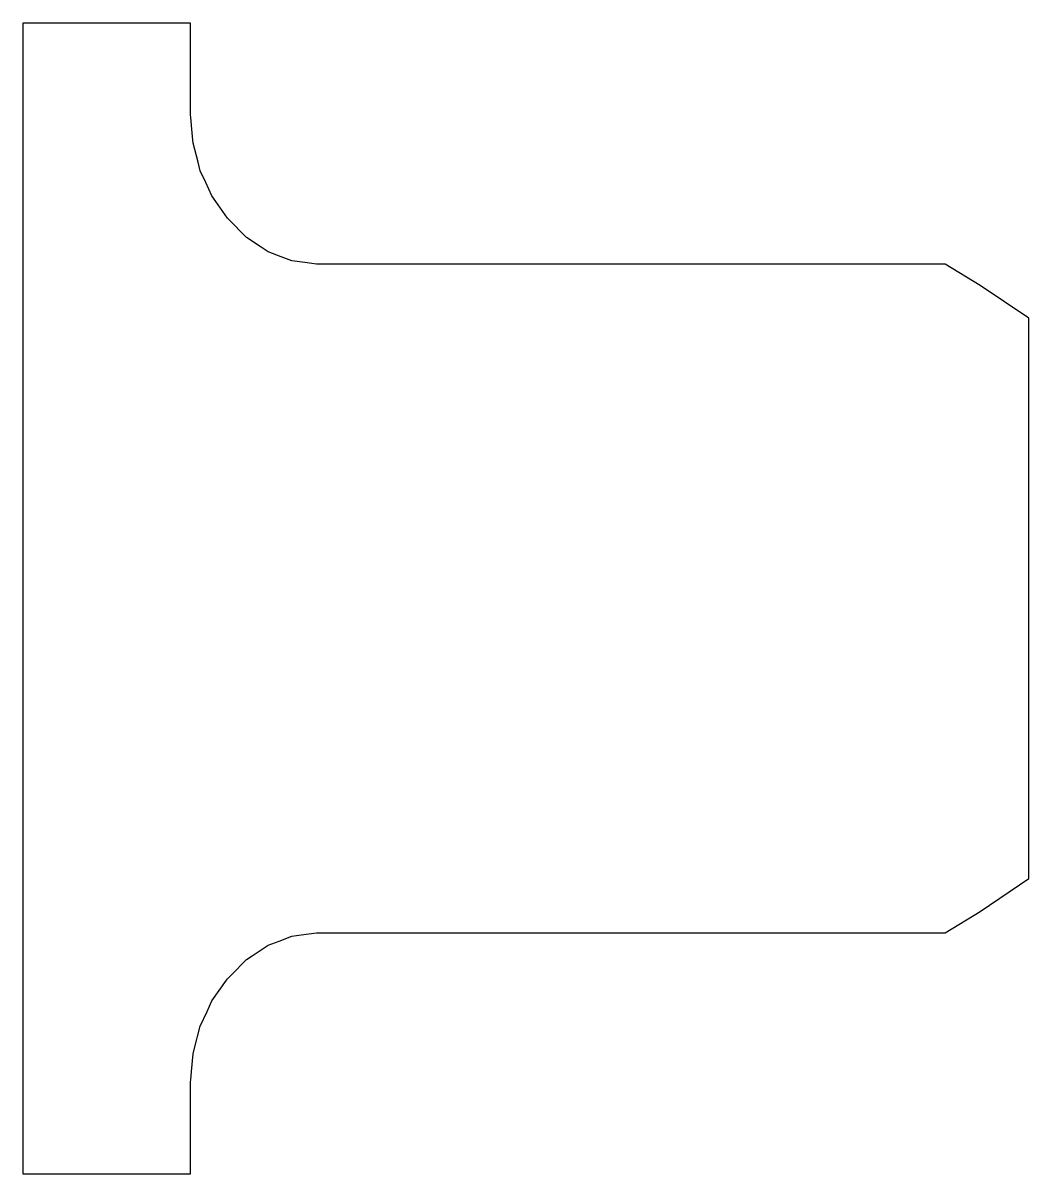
# Model space of a CAD drawing. Header units: millimetres. Extents: x -3.8 to 8.2, y -7 to 6.7.
import ezdxf

# ---------------------------------------------------------------- set-up
doc = ezdxf.new("R2010")
doc.units = ezdxf.units.MM

msp = doc.modelspace()

# ---------------------------------------------------------------- linework, layer by layer
at = {"layer": 'CONTOURS', "color": 7}
msp.add_lwpolyline([(-3.807, -7.039), (-2.675, -7.039), (-1.807, -7.039), (-1.807, -6.884), (-1.807, -6.574), (-1.807, -6.557), (-1.807, -6.496), (-1.807, -6.338), (-1.807, -6.185), (-1.807, -5.939), (-1.805, -5.918), (-1.796, -5.817), (-1.778, -5.606), (-1.761, -5.54), (-1.693, -5.278), (-1.612, -5.102), (-1.554, -4.976), (-1.379, -4.728), (-1.367, -4.711), (-1.319, -4.665), (-1.14, -4.483), (-1.075, -4.439), (-0.881, -4.31), (-0.753, -4.262), (-0.599, -4.204), (-0.49, -4.187), (-0.307, -4.164), (4.431, -4.164), (7.193, -4.164), (7.611, -3.91), (8.193, -3.517), (8.193, -3.358), (8.193, -3.346), (8.193, -2.915), (8.193, -2.878), (8.193, -2.426), (8.193, -2.367), (8.193, -1.898), (8.193, -1.822), (8.193, -1.34), (8.193, -1.252), (8.193, -0.763), (8.193, -0.667), (8.193, -0.176), (8.193, -0.077), (8.193, 0.412), (8.193, 0.508), (8.193, 0.989), (8.193, 1.077), (8.193, 1.546), (8.193, 1.622), (8.193, 2.074), (8.193, 2.133), (8.193, 2.564), (8.193, 2.601), (8.193, 3.006), (8.193, 3.018), (8.193, 3.166), (7.611, 3.559), (7.193, 3.813), (2.456, 3.813), (-0.307, 3.813), (-0.446, 3.833), (-0.599, 3.853), (-0.728, 3.901), (-0.881, 3.959), (-0.965, 4.015), (-1.14, 4.131), (-1.175, 4.167), (-1.319, 4.314), (-1.358, 4.351), (-1.367, 4.36), (-1.507, 4.558), (-1.554, 4.625), (-1.627, 4.785), (-1.693, 4.927), (-1.719, 5.03), (-1.778, 5.255), (-1.781, 5.289), (-1.796, 5.466), (-1.805, 5.567), (-1.807, 5.588), (-1.807, 5.733), (-1.807, 5.834), (-1.807, 5.941), (-1.807, 5.973), (-1.807, 6.206), (-1.807, 6.223), (-1.807, 6.533), (-1.807, 6.688), (-2.939, 6.688), (-3.807, 6.688), (-3.807, 6.573), (-3.807, 6.558), (-3.807, 6.238), (-3.807, 6.189), (-3.807, 5.836), (-3.807, 5.755), (-3.807, 5.37), (-3.807, 5.26), (-3.807, 4.846), (-3.807, 4.71), (-3.807, 4.269), (-3.807, 4.109), (-3.807, 3.645), (-3.807, 3.464), (-3.807, 2.979), (-3.807, 2.782), (-3.807, 2.28), (-3.807, 2.07), (-3.807, 1.555), (-3.807, 1.334), (-3.807, 0.809), (-3.807, 0.583), (-3.807, 0.053), (-3.807, -0.176), (-3.807, -0.708), (-3.807, -0.934), (-3.807, -1.465), (-3.807, -1.685), (-3.807, -2.21), (-3.807, -2.421), (-3.807, -2.936), (-3.807, -3.133), (-3.807, -3.635), (-3.807, -3.815), (-3.807, -4.3), (-3.807, -4.46), (-3.807, -4.924), (-3.807, -5.061), (-3.807, -5.502), (-3.807, -5.612), (-3.807, -6.026), (-3.807, -6.106), (-3.807, -6.491), (-3.807, -6.54), (-3.807, -6.894), (-3.807, -6.909)], close=True, dxfattribs=at)

doc.saveas('drawing.dxf')
